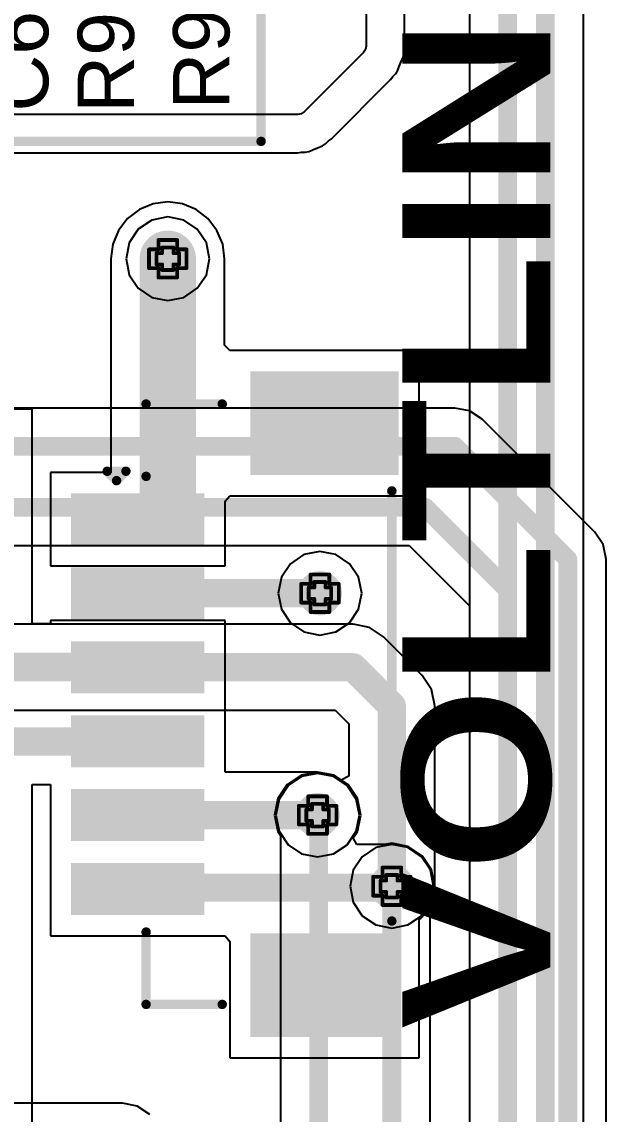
# Model space of a CAD drawing. Header units: inches. Extents: x 0 to 198, y 0 to 199.
# Drawn here: x 3.991 to 4.302, y 2.29 to 2.871 of the extents above; entities that cross this region are included whole.
import ezdxf

# ---------------------------------------------------------------- set-up
doc = ezdxf.new("R2010")
doc.units = ezdxf.units.IN
doc.header["$MEASUREMENT"] = 0
for name, color, linetype in [('Bottom Layer', 5, 'Continuous'), ('Drill Drawing', 1, 'Continuous'), ('Layer 1', 16, 'Continuous'), ('Layer 2', 76, 'Continuous'), ('Top Layer', 1, 'Continuous'), ('Top Overlay', 2, 'Continuous'), ('Top Paste', 8, 'Continuous'), ('Top Solder', 216, 'Continuous'), ('Via Holes', 16, 'Continuous')]:
    doc.layers.add(name, color=color, linetype=linetype)
doc.styles.add('Arial', font='', dxfattribs={"height": 0.2})
doc.styles.add('Arial Black_Bold', font='', dxfattribs={"height": 0.2})
doc.styles.get('Arial').set_extended_font_data('Arial')
doc.styles.get('Arial Black_Bold').set_extended_font_data('Arial Black', bold=True)

# ---------------------------------------------------------------- blocks, each defined once
blk = doc.blocks.new('V________T______234')
at = {"layer": 'Top Layer'}
for points in [[(-0.17323, 0.08514), (-0.12598, 0.08514), (-0.12598, 0.01427), (-0.17323, 0.01427)], [(0.12598, 0.08514), (0.17323, 0.08514), (0.17323, 0.01427), (0.12598, 0.01427)], [(-0.10827, -0.01821), (-0.08858, -0.01821), (-0.08858, -0.0812), (-0.10827, -0.0812)], [(-0.0689, -0.01821), (-0.04921, -0.01821), (-0.04921, -0.0812), (-0.0689, -0.0812)], [(-0.02953, -0.01821), (-0.00984, -0.01821), (-0.00984, -0.0812), (-0.02953, -0.0812)], [(0.00984, -0.01821), (0.02953, -0.01821), (0.02953, -0.0812), (0.00984, -0.0812)], [(0.04921, -0.01821), (0.0689, -0.01821), (0.0689, -0.0812), (0.04921, -0.0812)], [(0.08858, -0.01821), (0.10827, -0.01821), (0.10827, -0.0812), (0.08858, -0.0812)]]:
    blk.add_hatch(color=1, dxfattribs=at).paths.add_polyline_path(points)
at = {"layer": 'Top Paste'}
for points in [[(-0.17323, 0.08514), (-0.12598, 0.08514), (-0.12598, 0.01427), (-0.17323, 0.01427)], [(0.12598, 0.08514), (0.17323, 0.08514), (0.17323, 0.01427), (0.12598, 0.01427)], [(-0.10827, -0.01821), (-0.08858, -0.01821), (-0.08858, -0.0812), (-0.10827, -0.0812)], [(-0.0689, -0.01821), (-0.04921, -0.01821), (-0.04921, -0.0812), (-0.0689, -0.0812)], [(-0.02953, -0.01821), (-0.00984, -0.01821), (-0.00984, -0.0812), (-0.02953, -0.0812)], [(0.00984, -0.01821), (0.02953, -0.01821), (0.02953, -0.0812), (0.00984, -0.0812)], [(0.04921, -0.01821), (0.0689, -0.01821), (0.0689, -0.0812), (0.04921, -0.0812)], [(0.08858, -0.01821), (0.10827, -0.01821), (0.10827, -0.0812), (0.08858, -0.0812)]]:
    blk.add_hatch(color=8, dxfattribs=at).paths.add_polyline_path(points)
at = {"layer": 'Top Solder'}
for points in [[(-0.17723, 0.08914), (-0.12198, 0.08914), (-0.12198, 0.01027), (-0.17723, 0.01027)], [(0.12198, 0.08914), (0.17723, 0.08914), (0.17723, 0.01027), (0.12198, 0.01027)], [(-0.11227, -0.01421), (-0.08458, -0.01421), (-0.08458, -0.0852), (-0.11227, -0.0852)], [(-0.0729, -0.01421), (-0.04521, -0.01421), (-0.04521, -0.0852), (-0.0729, -0.0852)], [(-0.03353, -0.01421), (-0.00584, -0.01421), (-0.00584, -0.0852), (-0.03353, -0.0852)], [(0.00584, -0.01421), (0.03353, -0.01421), (0.03353, -0.0852), (0.00584, -0.0852)], [(0.04521, -0.01421), (0.0729, -0.01421), (0.0729, -0.0852), (0.04521, -0.0852)], [(0.08458, -0.01421), (0.11227, -0.01421), (0.11227, -0.0852), (0.08458, -0.0852)]]:
    blk.add_hatch(color=216, dxfattribs=at).paths.add_polyline_path(points)
at = {"layer": 'Top Overlay'}
for points in [[(0.11544, 0.08556, 0.005, 0.005, 0), (-0.11356, 0.08556, 0.005, 0.005, 0)], [(-0.15981, -0.04528, 0.005, 0.005, 0), (-0.15981, -0.00474, 0.005, 0.005, 0)], [(0.15981, -0.04528, 0.005, 0.005, 0), (0.15981, -0.00474, 0.005, 0.005, 0)], [(-0.12128, -0.04528, 0.005, 0.005, 0), (-0.15981, -0.04528, 0.005, 0.005, 0)], [(0.15981, -0.04528, 0.005, 0.005, 0), (0.12128, -0.04528, 0.005, 0.005, 0)], [(-0.124, -0.066, 0.005, 0.005, 0), (-0.124, -0.056, 0.005, 0.005, 0)], [(-0.119, -0.061, 0.005, 0.005, 0), (-0.124, -0.056, 0.005, 0.005, 0)], [(-0.124, -0.066, 0.005, 0.005, 0), (-0.119, -0.061, 0.005, 0.005, 0)]]:
    blk.add_lwpolyline(points, format="xyseb", dxfattribs=at)
for points in [[(-0.11481, 0.08556, 0.0025, 0.0025, 1), (-0.11231, 0.08556, 0.0025, 0.0025, 1)], [(0.11419, 0.08556, 0.0025, 0.0025, 1), (0.11669, 0.08556, 0.0025, 0.0025, 1)], [(-0.16106, -0.00474, 0.0025, 0.0025, 1), (-0.15856, -0.00474, 0.0025, 0.0025, 1)], [(0.15856, -0.00474, 0.0025, 0.0025, 1), (0.16106, -0.00474, 0.0025, 0.0025, 1)], [(-0.16106, -0.04528, 0.0025, 0.0025, 1), (-0.15856, -0.04528, 0.0025, 0.0025, 1)], [(-0.16106, -0.04528, 0.0025, 0.0025, 1), (-0.15856, -0.04528, 0.0025, 0.0025, 1)], [(-0.12253, -0.04528, 0.0025, 0.0025, 1), (-0.12003, -0.04528, 0.0025, 0.0025, 1)], [(0.12003, -0.04528, 0.0025, 0.0025, 1), (0.12253, -0.04528, 0.0025, 0.0025, 1)], [(0.15856, -0.04528, 0.0025, 0.0025, 1), (0.16106, -0.04528, 0.0025, 0.0025, 1)], [(0.15856, -0.04528, 0.0025, 0.0025, 1), (0.16106, -0.04528, 0.0025, 0.0025, 1)], [(-0.12525, -0.056, 0.0025, 0.0025, 1), (-0.12275, -0.056, 0.0025, 0.0025, 1)], [(-0.12525, -0.056, 0.0025, 0.0025, 1), (-0.12275, -0.056, 0.0025, 0.0025, 1)], [(-0.12525, -0.066, 0.0025, 0.0025, 1), (-0.12275, -0.066, 0.0025, 0.0025, 1)], [(-0.12525, -0.066, 0.0025, 0.0025, 1), (-0.12275, -0.066, 0.0025, 0.0025, 1)], [(-0.12025, -0.061, 0.0025, 0.0025, 1), (-0.11775, -0.061, 0.0025, 0.0025, 1)], [(-0.12025, -0.061, 0.0025, 0.0025, 1), (-0.11775, -0.061, 0.0025, 0.0025, 1)]]:
    blk.add_lwpolyline(points, format="xyseb", close=True, dxfattribs=at)

msp = doc.modelspace()

# ---------------------------------------------------------------- hatches: boundary and pattern name
at = {"layer": 'Bottom Layer'}
h = msp.add_hatch(color=5, dxfattribs=at)
edge = h.paths.add_edge_path()
edge.add_arc((4.069, 2.74528), 0.01181, 0, 360)
h = msp.add_hatch(color=5, dxfattribs=at)
edge = h.paths.add_edge_path()
edge.add_arc((4.15001, 2.56723), 0.01181, 0, 360)
h = msp.add_hatch(color=5, dxfattribs=at)
edge = h.paths.add_edge_path()
edge.add_arc((4.14876, 2.44912), 0.01181, 0, 360)
h = msp.add_hatch(color=5, dxfattribs=at)
edge = h.paths.add_edge_path()
edge.add_arc((4.18829, 2.41126), 0.01181, 0, 360)
at = {"layer": 'Layer 1'}
h = msp.add_hatch(color=16, dxfattribs=at)
edge = h.paths.add_edge_path()
edge.add_arc((4.069, 2.74528), 0.01181, 0, 360)
h = msp.add_hatch(color=16, dxfattribs=at)
edge = h.paths.add_edge_path()
edge.add_arc((4.15001, 2.56723), 0.01181, 0, 360)
h = msp.add_hatch(color=16, dxfattribs=at)
edge = h.paths.add_edge_path()
edge.add_arc((4.14876, 2.44912), 0.01181, 0, 360)
h = msp.add_hatch(color=16, dxfattribs=at)
edge = h.paths.add_edge_path()
edge.add_arc((4.18829, 2.41126), 0.01181, 0, 360)
at = {"layer": 'Layer 2'}
h = msp.add_hatch(color=76, dxfattribs=at)
edge = h.paths.add_edge_path()
edge.add_arc((4.069, 2.74528), 0.01181, 0, 360)
h = msp.add_hatch(color=76, dxfattribs=at)
edge = h.paths.add_edge_path()
edge.add_arc((4.15001, 2.56723), 0.01181, 0, 360)
h = msp.add_hatch(color=76, dxfattribs=at)
edge = h.paths.add_edge_path()
edge.add_arc((4.14876, 2.44912), 0.01181, 0, 360)
h = msp.add_hatch(color=76, dxfattribs=at)
edge = h.paths.add_edge_path()
edge.add_arc((4.18829, 2.41126), 0.01181, 0, 360)
at = {"layer": 'Top Layer'}
h = msp.add_hatch(color=1, dxfattribs=at)
edge = h.paths.add_edge_path()
edge.add_arc((4.069, 2.74528), 0.01181, 0, 360)
h = msp.add_hatch(color=1, dxfattribs=at)
edge = h.paths.add_edge_path()
edge.add_arc((4.15001, 2.56723), 0.01181, 0, 360)
h = msp.add_hatch(color=1, dxfattribs=at)
edge = h.paths.add_edge_path()
edge.add_arc((4.14876, 2.44912), 0.01181, 0, 360)
h = msp.add_hatch(color=1, dxfattribs=at)
edge = h.paths.add_edge_path()
edge.add_arc((4.18829, 2.41126), 0.01181, 0, 360)
at = {"layer": 'Via Holes'}
h = msp.add_hatch(color=7, dxfattribs=at)
edge = h.paths.add_edge_path()
edge.add_arc((4.069, 2.74528), 0.00591, 0, 360)
h = msp.add_hatch(color=7, dxfattribs=at)
edge = h.paths.add_edge_path()
edge.add_arc((4.15001, 2.56723), 0.00591, 0, 360)
h = msp.add_hatch(color=7, dxfattribs=at)
edge = h.paths.add_edge_path()
edge.add_arc((4.14876, 2.44912), 0.00591, 0, 360)
h = msp.add_hatch(color=7, dxfattribs=at)
edge = h.paths.add_edge_path()
edge.add_arc((4.18829, 2.41126), 0.00591, 0, 360)

# ---------------------------------------------------------------- linework, layer by layer
at = {"layer": 'Bottom Layer'}
for p, q in [((4.06049, 2.76583), (4.05328, 2.76101)), ((4.069, 2.76752), (4.06049, 2.76583)), ((4.07751, 2.76583), (4.069, 2.76752)), ((4.08472, 2.76101), (4.07751, 2.76583)), ((4.05328, 2.76101), (4.04845, 2.75379)), ((4.08955, 2.75379), (4.08472, 2.76101)), ((4.04845, 2.75379), (4.04676, 2.74528)), ((4.09124, 2.74528), (4.08955, 2.75379)), ((4.04676, 2.74528), (4.04845, 2.73677)), ((4.08955, 2.73677), (4.09124, 2.74528)), ((4.04845, 2.73677), (4.05328, 2.72956)), ((4.08472, 2.72956), (4.08955, 2.73677)), ((4.05328, 2.72956), (4.06049, 2.72474)), ((4.07751, 2.72474), (4.08472, 2.72956)), ((4.06049, 2.72474), (4.069, 2.72305)), ((4.069, 2.72305), (4.07751, 2.72474)), ((4.22188, 2.66583), (3.92539, 2.66583)), ((4.22969, 2.66428), (4.22188, 2.66583)), ((4.2363, 2.65986), (4.22969, 2.66428)), ((4.29642, 2.59974), (4.2363, 2.65986)), ((4.30084, 2.59312), (4.29642, 2.59974)), ((3.87139, 2.59261), (4.19755, 2.59261)), ((4.19755, 2.59261), (4.22961, 2.56055)), ((4.30239, 2.58532), (4.30084, 2.59312)), ((4.30239, 1.84874), (4.30239, 2.58532)), ((4.22961, 2.56055), (4.22961, 1.87374)), ((4.16766, 2.5508), (3.8974, 2.5508)), ((4.17644, 2.54905), (4.16766, 2.5508)), ((4.18388, 2.54408), (4.17644, 2.54905)), ((4.20451, 2.52345), (4.18388, 2.54408)), ((4.20948, 2.51601), (4.20451, 2.52345)), ((4.21123, 2.50723), (4.20948, 2.51601)), ((4.21123, 2.41126), (4.21123, 2.50723)), ((3.8974, 2.50492), (4.15816, 2.50492)), ((4.15816, 2.50492), (4.16534, 2.49773)), ((4.16534, 2.49773), (4.16534, 2.46991)), ((4.14876, 2.47206), (4.13998, 2.47031)), ((4.15754, 2.47031), (4.14876, 2.47206)), ((4.13998, 2.47031), (4.13254, 2.46534)), ((4.16134, 2.46777), (4.15754, 2.47031)), ((4.16534, 2.46991), (4.16134, 2.46777)), ((4.13254, 2.46534), (4.12757, 2.4579)), ((4.12757, 2.4579), (4.12582, 2.44912)), ((4.12582, 2.44912), (4.12757, 2.44034)), ((4.12757, 2.44034), (4.12899, 2.43822)), ((4.12899, 2.43822), (4.12899, 2.22541)), ((4.20948, 2.40248), (4.21123, 2.41126)), ((4.20868, 2.40128), (4.20948, 2.40248)), ((4.20868, 1.54193), (4.20868, 2.40128)), ((4.04494, 2.29578), (3.60575, 2.29578)), ((4.05275, 2.29423), (4.04494, 2.29578)), ((4.05936, 2.28981), (4.05275, 2.29423))]:
    msp.add_line(p, q, dxfattribs=at)
for points in [[(3.91694, 2.64544, 0.01, 0.01, 0), (4.22188, 2.64544, 0.01, 0.01, 0)], [(4.22188, 2.64544, 0.01, 0.01, 0), (4.282, 2.58532, 0.01, 0.01, 0)], [(3.87139, 2.613, 0.01, 0.01, 0), (4.206, 2.613, 0.01, 0.01, 0)], [(4.206, 2.613, 0.01, 0.01, 0), (4.25, 2.569, 0.01, 0.01, 0)], [(4.282, 1.84, 0.01, 0.01, 0), (4.282, 2.58532, 0.01, 0.01, 0)], [(4.25, 1.865, 0.01, 0.01, 0), (4.25, 2.569, 0.01, 0.01, 0)], [(3.8974, 2.52786, 0.015, 0.015, 0), (4.16766, 2.52786, 0.015, 0.015, 0)], [(4.16766, 2.52786, 0.015, 0.015, 0), (4.18829, 2.50723, 0.015, 0.015, 0)], [(4.18829, 2.41126, 0.015, 0.015, 0), (4.18829, 2.50723, 0.015, 0.015, 0)], [(4.14876, 2.44912, 0.015, 0.015, 0), (4.14938, 2.4485, 0.015, 0.015, 0)], [(4.14938, 1.93188, 0.01, 0.01, 0), (4.14938, 2.4485, 0.01, 0.01, 0)], [(4.18829, 1.53348, 0.01, 0.01, 0), (4.18829, 2.41126, 0.01, 0.01, 0)]]:
    msp.add_lwpolyline(points, format="xyseb", dxfattribs=at)
for points in [[(4.21938, 2.64544, 0.005, 0.005, 1), (4.22438, 2.64544, 0.005, 0.005, 1)], [(4.21938, 2.64544, 0.005, 0.005, 1), (4.22438, 2.64544, 0.005, 0.005, 1)], [(4.2035, 2.613, 0.005, 0.005, 1), (4.2085, 2.613, 0.005, 0.005, 1)], [(4.2035, 2.613, 0.005, 0.005, 1), (4.2085, 2.613, 0.005, 0.005, 1)], [(4.2795, 2.58532, 0.005, 0.005, 1), (4.2845, 2.58532, 0.005, 0.005, 1)], [(4.2795, 2.58532, 0.005, 0.005, 1), (4.2845, 2.58532, 0.005, 0.005, 1)], [(4.2475, 2.569, 0.005, 0.005, 1), (4.2525, 2.569, 0.005, 0.005, 1)], [(4.2475, 2.569, 0.005, 0.005, 1), (4.2525, 2.569, 0.005, 0.005, 1)], [(4.16391, 2.52786, 0.0075, 0.0075, 1), (4.17141, 2.52786, 0.0075, 0.0075, 1)], [(4.16391, 2.52786, 0.0075, 0.0075, 1), (4.17141, 2.52786, 0.0075, 0.0075, 1)], [(4.18454, 2.50723, 0.0075, 0.0075, 1), (4.19204, 2.50723, 0.0075, 0.0075, 1)], [(4.18454, 2.50723, 0.0075, 0.0075, 1), (4.19204, 2.50723, 0.0075, 0.0075, 1)], [(4.14501, 2.44912, 0.0075, 0.0075, 1), (4.15251, 2.44912, 0.0075, 0.0075, 1)], [(4.14563, 2.4485, 0.0075, 0.0075, 1), (4.15313, 2.4485, 0.0075, 0.0075, 1)], [(4.14688, 2.4485, 0.005, 0.005, 1), (4.15188, 2.4485, 0.005, 0.005, 1)], [(4.18454, 2.41126, 0.0075, 0.0075, 1), (4.19204, 2.41126, 0.0075, 0.0075, 1)], [(4.18579, 2.41126, 0.005, 0.005, 1), (4.19079, 2.41126, 0.005, 0.005, 1)]]:
    msp.add_lwpolyline(points, format="xyseb", close=True, dxfattribs=at)
at = {"layer": 'Drill Drawing'}
for points in [[(4.064, 2.75028, 0.002, 0.002, 0), (4.064, 2.75528, 0.002, 0.002, 0)], [(4.064, 2.75528, 0.002, 0.002, 0), (4.074, 2.75528, 0.002, 0.002, 0)], [(4.074, 2.75028, 0.002, 0.002, 0), (4.074, 2.75528, 0.002, 0.002, 0)], [(4.059, 2.74028, 0.002, 0.002, 0), (4.059, 2.75028, 0.002, 0.002, 0)], [(4.059, 2.75028, 0.002, 0.002, 0), (4.064, 2.75028, 0.002, 0.002, 0)], [(4.066, 2.74828, 0.002, 0.002, 0), (4.066, 2.75128, 0.002, 0.002, 0)], [(4.066, 2.75128, 0.002, 0.002, 0), (4.072, 2.75128, 0.002, 0.002, 0)], [(4.072, 2.74828, 0.002, 0.002, 0), (4.072, 2.75128, 0.002, 0.002, 0)], [(4.074, 2.75028, 0.002, 0.002, 0), (4.079, 2.75028, 0.002, 0.002, 0)], [(4.079, 2.74028, 0.002, 0.002, 0), (4.079, 2.75028, 0.002, 0.002, 0)], [(4.063, 2.74228, 0.002, 0.002, 0), (4.063, 2.74828, 0.002, 0.002, 0)], [(4.063, 2.74828, 0.002, 0.002, 0), (4.066, 2.74828, 0.002, 0.002, 0)], [(4.072, 2.74828, 0.002, 0.002, 0), (4.075, 2.74828, 0.002, 0.002, 0)], [(4.075, 2.74228, 0.002, 0.002, 0), (4.075, 2.74828, 0.002, 0.002, 0)], [(4.059, 2.74028, 0.002, 0.002, 0), (4.064, 2.74028, 0.002, 0.002, 0)], [(4.063, 2.74228, 0.002, 0.002, 0), (4.066, 2.74228, 0.002, 0.002, 0)], [(4.064, 2.73528, 0.002, 0.002, 0), (4.064, 2.74028, 0.002, 0.002, 0)], [(4.066, 2.73928, 0.002, 0.002, 0), (4.066, 2.74228, 0.002, 0.002, 0)], [(4.066, 2.73928, 0.002, 0.002, 0), (4.072, 2.73928, 0.002, 0.002, 0)], [(4.072, 2.74228, 0.002, 0.002, 0), (4.075, 2.74228, 0.002, 0.002, 0)], [(4.072, 2.73928, 0.002, 0.002, 0), (4.072, 2.74228, 0.002, 0.002, 0)], [(4.074, 2.74028, 0.002, 0.002, 0), (4.079, 2.74028, 0.002, 0.002, 0)], [(4.074, 2.73528, 0.002, 0.002, 0), (4.074, 2.74028, 0.002, 0.002, 0)], [(4.064, 2.73528, 0.002, 0.002, 0), (4.074, 2.73528, 0.002, 0.002, 0)], [(4.14501, 2.57223, 0.002, 0.002, 0), (4.14501, 2.57723, 0.002, 0.002, 0)], [(4.14501, 2.57723, 0.002, 0.002, 0), (4.15501, 2.57723, 0.002, 0.002, 0)], [(4.15501, 2.57223, 0.002, 0.002, 0), (4.15501, 2.57723, 0.002, 0.002, 0)], [(4.14002, 2.56223, 0.002, 0.002, 0), (4.14002, 2.57223, 0.002, 0.002, 0)], [(4.14002, 2.57223, 0.002, 0.002, 0), (4.14501, 2.57223, 0.002, 0.002, 0)], [(4.14401, 2.56423, 0.002, 0.002, 0), (4.14401, 2.57023, 0.002, 0.002, 0)], [(4.14401, 2.57023, 0.002, 0.002, 0), (4.14701, 2.57023, 0.002, 0.002, 0)], [(4.14701, 2.57023, 0.002, 0.002, 0), (4.14701, 2.57323, 0.002, 0.002, 0)], [(4.14701, 2.57323, 0.002, 0.002, 0), (4.15301, 2.57323, 0.002, 0.002, 0)], [(4.15301, 2.57023, 0.002, 0.002, 0), (4.15301, 2.57323, 0.002, 0.002, 0)], [(4.15301, 2.57023, 0.002, 0.002, 0), (4.15602, 2.57023, 0.002, 0.002, 0)], [(4.15501, 2.57223, 0.002, 0.002, 0), (4.16001, 2.57223, 0.002, 0.002, 0)], [(4.15602, 2.56423, 0.002, 0.002, 0), (4.15602, 2.57023, 0.002, 0.002, 0)], [(4.16001, 2.56223, 0.002, 0.002, 0), (4.16001, 2.57223, 0.002, 0.002, 0)], [(4.14401, 2.56423, 0.002, 0.002, 0), (4.14701, 2.56423, 0.002, 0.002, 0)], [(4.14701, 2.56123, 0.002, 0.002, 0), (4.14701, 2.56423, 0.002, 0.002, 0)], [(4.15301, 2.56423, 0.002, 0.002, 0), (4.15602, 2.56423, 0.002, 0.002, 0)], [(4.15301, 2.56123, 0.002, 0.002, 0), (4.15301, 2.56423, 0.002, 0.002, 0)], [(4.14002, 2.56223, 0.002, 0.002, 0), (4.14501, 2.56223, 0.002, 0.002, 0)], [(4.14501, 2.55723, 0.002, 0.002, 0), (4.14501, 2.56223, 0.002, 0.002, 0)], [(4.14701, 2.56123, 0.002, 0.002, 0), (4.15301, 2.56123, 0.002, 0.002, 0)], [(4.15501, 2.56223, 0.002, 0.002, 0), (4.16001, 2.56223, 0.002, 0.002, 0)], [(4.15501, 2.55723, 0.002, 0.002, 0), (4.15501, 2.56223, 0.002, 0.002, 0)], [(4.14501, 2.55723, 0.002, 0.002, 0), (4.15501, 2.55723, 0.002, 0.002, 0)], [(4.14376, 2.45412, 0.002, 0.002, 0), (4.14376, 2.45912, 0.002, 0.002, 0)], [(4.14376, 2.45912, 0.002, 0.002, 0), (4.15376, 2.45912, 0.002, 0.002, 0)], [(4.15376, 2.45412, 0.002, 0.002, 0), (4.15376, 2.45912, 0.002, 0.002, 0)], [(4.13876, 2.44412, 0.002, 0.002, 0), (4.13876, 2.45412, 0.002, 0.002, 0)], [(4.13876, 2.45412, 0.002, 0.002, 0), (4.14376, 2.45412, 0.002, 0.002, 0)], [(4.14576, 2.45212, 0.002, 0.002, 0), (4.14576, 2.45512, 0.002, 0.002, 0)], [(4.14576, 2.45512, 0.002, 0.002, 0), (4.15176, 2.45512, 0.002, 0.002, 0)], [(4.15176, 2.45212, 0.002, 0.002, 0), (4.15176, 2.45512, 0.002, 0.002, 0)], [(4.15376, 2.45412, 0.002, 0.002, 0), (4.15876, 2.45412, 0.002, 0.002, 0)], [(4.15876, 2.44412, 0.002, 0.002, 0), (4.15876, 2.45412, 0.002, 0.002, 0)], [(4.14276, 2.44612, 0.002, 0.002, 0), (4.14276, 2.45212, 0.002, 0.002, 0)], [(4.14276, 2.45212, 0.002, 0.002, 0), (4.14576, 2.45212, 0.002, 0.002, 0)], [(4.15176, 2.45212, 0.002, 0.002, 0), (4.15476, 2.45212, 0.002, 0.002, 0)], [(4.15476, 2.44612, 0.002, 0.002, 0), (4.15476, 2.45212, 0.002, 0.002, 0)], [(4.13876, 2.44412, 0.002, 0.002, 0), (4.14376, 2.44412, 0.002, 0.002, 0)], [(4.14276, 2.44612, 0.002, 0.002, 0), (4.14576, 2.44612, 0.002, 0.002, 0)], [(4.14376, 2.43912, 0.002, 0.002, 0), (4.14376, 2.44412, 0.002, 0.002, 0)], [(4.14576, 2.44312, 0.002, 0.002, 0), (4.14576, 2.44612, 0.002, 0.002, 0)], [(4.14576, 2.44312, 0.002, 0.002, 0), (4.15176, 2.44312, 0.002, 0.002, 0)], [(4.15176, 2.44612, 0.002, 0.002, 0), (4.15476, 2.44612, 0.002, 0.002, 0)], [(4.15176, 2.44312, 0.002, 0.002, 0), (4.15176, 2.44612, 0.002, 0.002, 0)], [(4.15376, 2.44412, 0.002, 0.002, 0), (4.15876, 2.44412, 0.002, 0.002, 0)], [(4.15376, 2.43912, 0.002, 0.002, 0), (4.15376, 2.44412, 0.002, 0.002, 0)], [(4.14376, 2.43912, 0.002, 0.002, 0), (4.15376, 2.43912, 0.002, 0.002, 0)], [(4.18329, 2.41626, 0.002, 0.002, 0), (4.18329, 2.42126, 0.002, 0.002, 0)], [(4.18329, 2.42126, 0.002, 0.002, 0), (4.19329, 2.42126, 0.002, 0.002, 0)], [(4.19329, 2.41626, 0.002, 0.002, 0), (4.19329, 2.42126, 0.002, 0.002, 0)], [(4.17829, 2.40626, 0.002, 0.002, 0), (4.17829, 2.41626, 0.002, 0.002, 0)], [(4.17829, 2.41626, 0.002, 0.002, 0), (4.18329, 2.41626, 0.002, 0.002, 0)], [(4.18229, 2.40826, 0.002, 0.002, 0), (4.18229, 2.41426, 0.002, 0.002, 0)], [(4.18229, 2.41426, 0.002, 0.002, 0), (4.18529, 2.41426, 0.002, 0.002, 0)], [(4.18529, 2.41426, 0.002, 0.002, 0), (4.18529, 2.41726, 0.002, 0.002, 0)], [(4.18529, 2.41726, 0.002, 0.002, 0), (4.19129, 2.41726, 0.002, 0.002, 0)], [(4.19129, 2.41426, 0.002, 0.002, 0), (4.19129, 2.41726, 0.002, 0.002, 0)], [(4.19129, 2.41426, 0.002, 0.002, 0), (4.19429, 2.41426, 0.002, 0.002, 0)], [(4.19329, 2.41626, 0.002, 0.002, 0), (4.19829, 2.41626, 0.002, 0.002, 0)], [(4.19429, 2.40826, 0.002, 0.002, 0), (4.19429, 2.41426, 0.002, 0.002, 0)], [(4.19829, 2.40626, 0.002, 0.002, 0), (4.19829, 2.41626, 0.002, 0.002, 0)], [(4.17829, 2.40626, 0.002, 0.002, 0), (4.18329, 2.40626, 0.002, 0.002, 0)], [(4.18229, 2.40826, 0.002, 0.002, 0), (4.18529, 2.40826, 0.002, 0.002, 0)], [(4.18329, 2.40126, 0.002, 0.002, 0), (4.18329, 2.40626, 0.002, 0.002, 0)], [(4.18529, 2.40526, 0.002, 0.002, 0), (4.18529, 2.40826, 0.002, 0.002, 0)], [(4.19129, 2.40826, 0.002, 0.002, 0), (4.19429, 2.40826, 0.002, 0.002, 0)], [(4.19129, 2.40526, 0.002, 0.002, 0), (4.19129, 2.40826, 0.002, 0.002, 0)], [(4.19329, 2.40626, 0.002, 0.002, 0), (4.19829, 2.40626, 0.002, 0.002, 0)], [(4.19329, 2.40126, 0.002, 0.002, 0), (4.19329, 2.40626, 0.002, 0.002, 0)], [(4.18329, 2.40126, 0.002, 0.002, 0), (4.19329, 2.40126, 0.002, 0.002, 0)], [(4.18529, 2.40526, 0.002, 0.002, 0), (4.19129, 2.40526, 0.002, 0.002, 0)]]:
    msp.add_lwpolyline(points, format="xyseb", dxfattribs=at)
for points in [[(4.0635, 2.75528, 0.001, 0.001, 1), (4.0645, 2.75528, 0.001, 0.001, 1)], [(4.0635, 2.75528, 0.001, 0.001, 1), (4.0645, 2.75528, 0.001, 0.001, 1)], [(4.0735, 2.75528, 0.001, 0.001, 1), (4.0745, 2.75528, 0.001, 0.001, 1)], [(4.0735, 2.75528, 0.001, 0.001, 1), (4.0745, 2.75528, 0.001, 0.001, 1)], [(4.0585, 2.75028, 0.001, 0.001, 1), (4.0595, 2.75028, 0.001, 0.001, 1)], [(4.0585, 2.75028, 0.001, 0.001, 1), (4.0595, 2.75028, 0.001, 0.001, 1)], [(4.0635, 2.75028, 0.001, 0.001, 1), (4.0645, 2.75028, 0.001, 0.001, 1)], [(4.0635, 2.75028, 0.001, 0.001, 1), (4.0645, 2.75028, 0.001, 0.001, 1)], [(4.0655, 2.75128, 0.001, 0.001, 1), (4.0665, 2.75128, 0.001, 0.001, 1)], [(4.0655, 2.75128, 0.001, 0.001, 1), (4.0665, 2.75128, 0.001, 0.001, 1)], [(4.0715, 2.75128, 0.001, 0.001, 1), (4.0725, 2.75128, 0.001, 0.001, 1)], [(4.0715, 2.75128, 0.001, 0.001, 1), (4.0725, 2.75128, 0.001, 0.001, 1)], [(4.0735, 2.75028, 0.001, 0.001, 1), (4.0745, 2.75028, 0.001, 0.001, 1)], [(4.0735, 2.75028, 0.001, 0.001, 1), (4.0745, 2.75028, 0.001, 0.001, 1)], [(4.0785, 2.75028, 0.001, 0.001, 1), (4.0795, 2.75028, 0.001, 0.001, 1)], [(4.0785, 2.75028, 0.001, 0.001, 1), (4.0795, 2.75028, 0.001, 0.001, 1)], [(4.0625, 2.74828, 0.001, 0.001, 1), (4.0635, 2.74828, 0.001, 0.001, 1)], [(4.0625, 2.74828, 0.001, 0.001, 1), (4.0635, 2.74828, 0.001, 0.001, 1)], [(4.0655, 2.74828, 0.001, 0.001, 1), (4.0665, 2.74828, 0.001, 0.001, 1)], [(4.0655, 2.74828, 0.001, 0.001, 1), (4.0665, 2.74828, 0.001, 0.001, 1)], [(4.0715, 2.74828, 0.001, 0.001, 1), (4.0725, 2.74828, 0.001, 0.001, 1)], [(4.0715, 2.74828, 0.001, 0.001, 1), (4.0725, 2.74828, 0.001, 0.001, 1)], [(4.0745, 2.74828, 0.001, 0.001, 1), (4.0755, 2.74828, 0.001, 0.001, 1)], [(4.0745, 2.74828, 0.001, 0.001, 1), (4.0755, 2.74828, 0.001, 0.001, 1)], [(4.0585, 2.74028, 0.001, 0.001, 1), (4.0595, 2.74028, 0.001, 0.001, 1)], [(4.0585, 2.74028, 0.001, 0.001, 1), (4.0595, 2.74028, 0.001, 0.001, 1)], [(4.0625, 2.74228, 0.001, 0.001, 1), (4.0635, 2.74228, 0.001, 0.001, 1)], [(4.0625, 2.74228, 0.001, 0.001, 1), (4.0635, 2.74228, 0.001, 0.001, 1)], [(4.0635, 2.74028, 0.001, 0.001, 1), (4.0645, 2.74028, 0.001, 0.001, 1)], [(4.0635, 2.74028, 0.001, 0.001, 1), (4.0645, 2.74028, 0.001, 0.001, 1)], [(4.0655, 2.74228, 0.001, 0.001, 1), (4.0665, 2.74228, 0.001, 0.001, 1)], [(4.0655, 2.74228, 0.001, 0.001, 1), (4.0665, 2.74228, 0.001, 0.001, 1)], [(4.0655, 2.73928, 0.001, 0.001, 1), (4.0665, 2.73928, 0.001, 0.001, 1)], [(4.0655, 2.73928, 0.001, 0.001, 1), (4.0665, 2.73928, 0.001, 0.001, 1)], [(4.0715, 2.74228, 0.001, 0.001, 1), (4.0725, 2.74228, 0.001, 0.001, 1)], [(4.0715, 2.74228, 0.001, 0.001, 1), (4.0725, 2.74228, 0.001, 0.001, 1)], [(4.0715, 2.73928, 0.001, 0.001, 1), (4.0725, 2.73928, 0.001, 0.001, 1)], [(4.0715, 2.73928, 0.001, 0.001, 1), (4.0725, 2.73928, 0.001, 0.001, 1)], [(4.0735, 2.74028, 0.001, 0.001, 1), (4.0745, 2.74028, 0.001, 0.001, 1)], [(4.0735, 2.74028, 0.001, 0.001, 1), (4.0745, 2.74028, 0.001, 0.001, 1)], [(4.0745, 2.74228, 0.001, 0.001, 1), (4.0755, 2.74228, 0.001, 0.001, 1)], [(4.0745, 2.74228, 0.001, 0.001, 1), (4.0755, 2.74228, 0.001, 0.001, 1)], [(4.0785, 2.74028, 0.001, 0.001, 1), (4.0795, 2.74028, 0.001, 0.001, 1)], [(4.0785, 2.74028, 0.001, 0.001, 1), (4.0795, 2.74028, 0.001, 0.001, 1)], [(4.0635, 2.73528, 0.001, 0.001, 1), (4.0645, 2.73528, 0.001, 0.001, 1)], [(4.0635, 2.73528, 0.001, 0.001, 1), (4.0645, 2.73528, 0.001, 0.001, 1)], [(4.0735, 2.73528, 0.001, 0.001, 1), (4.0745, 2.73528, 0.001, 0.001, 1)], [(4.0735, 2.73528, 0.001, 0.001, 1), (4.0745, 2.73528, 0.001, 0.001, 1)], [(4.14452, 2.57723, 0.001, 0.001, 1), (4.14551, 2.57723, 0.001, 0.001, 1)], [(4.14452, 2.57723, 0.001, 0.001, 1), (4.14551, 2.57723, 0.001, 0.001, 1)], [(4.15451, 2.57723, 0.001, 0.001, 1), (4.15552, 2.57723, 0.001, 0.001, 1)], [(4.15451, 2.57723, 0.001, 0.001, 1), (4.15552, 2.57723, 0.001, 0.001, 1)], [(4.13952, 2.57223, 0.001, 0.001, 1), (4.14051, 2.57223, 0.001, 0.001, 1)], [(4.13952, 2.57223, 0.001, 0.001, 1), (4.14051, 2.57223, 0.001, 0.001, 1)], [(4.14351, 2.57023, 0.001, 0.001, 1), (4.14452, 2.57023, 0.001, 0.001, 1)], [(4.14351, 2.57023, 0.001, 0.001, 1), (4.14452, 2.57023, 0.001, 0.001, 1)], [(4.14452, 2.57223, 0.001, 0.001, 1), (4.14551, 2.57223, 0.001, 0.001, 1)], [(4.14452, 2.57223, 0.001, 0.001, 1), (4.14551, 2.57223, 0.001, 0.001, 1)], [(4.14651, 2.57323, 0.001, 0.001, 1), (4.14752, 2.57323, 0.001, 0.001, 1)], [(4.14651, 2.57323, 0.001, 0.001, 1), (4.14752, 2.57323, 0.001, 0.001, 1)], [(4.14651, 2.57023, 0.001, 0.001, 1), (4.14752, 2.57023, 0.001, 0.001, 1)], [(4.14651, 2.57023, 0.001, 0.001, 1), (4.14752, 2.57023, 0.001, 0.001, 1)], [(4.15252, 2.57323, 0.001, 0.001, 1), (4.15351, 2.57323, 0.001, 0.001, 1)], [(4.15252, 2.57323, 0.001, 0.001, 1), (4.15351, 2.57323, 0.001, 0.001, 1)], [(4.15252, 2.57023, 0.001, 0.001, 1), (4.15351, 2.57023, 0.001, 0.001, 1)], [(4.15252, 2.57023, 0.001, 0.001, 1), (4.15351, 2.57023, 0.001, 0.001, 1)], [(4.15451, 2.57223, 0.001, 0.001, 1), (4.15552, 2.57223, 0.001, 0.001, 1)], [(4.15451, 2.57223, 0.001, 0.001, 1), (4.15552, 2.57223, 0.001, 0.001, 1)], [(4.15552, 2.57023, 0.001, 0.001, 1), (4.15651, 2.57023, 0.001, 0.001, 1)], [(4.15552, 2.57023, 0.001, 0.001, 1), (4.15651, 2.57023, 0.001, 0.001, 1)], [(4.15951, 2.57223, 0.001, 0.001, 1), (4.16052, 2.57223, 0.001, 0.001, 1)], [(4.15951, 2.57223, 0.001, 0.001, 1), (4.16052, 2.57223, 0.001, 0.001, 1)], [(4.14351, 2.56423, 0.001, 0.001, 1), (4.14452, 2.56423, 0.001, 0.001, 1)], [(4.14351, 2.56423, 0.001, 0.001, 1), (4.14452, 2.56423, 0.001, 0.001, 1)], [(4.14651, 2.56423, 0.001, 0.001, 1), (4.14752, 2.56423, 0.001, 0.001, 1)], [(4.14651, 2.56423, 0.001, 0.001, 1), (4.14752, 2.56423, 0.001, 0.001, 1)], [(4.15252, 2.56423, 0.001, 0.001, 1), (4.15351, 2.56423, 0.001, 0.001, 1)], [(4.15252, 2.56423, 0.001, 0.001, 1), (4.15351, 2.56423, 0.001, 0.001, 1)], [(4.15552, 2.56423, 0.001, 0.001, 1), (4.15651, 2.56423, 0.001, 0.001, 1)], [(4.15552, 2.56423, 0.001, 0.001, 1), (4.15651, 2.56423, 0.001, 0.001, 1)], [(4.13952, 2.56223, 0.001, 0.001, 1), (4.14051, 2.56223, 0.001, 0.001, 1)], [(4.13952, 2.56223, 0.001, 0.001, 1), (4.14051, 2.56223, 0.001, 0.001, 1)], [(4.14452, 2.56223, 0.001, 0.001, 1), (4.14551, 2.56223, 0.001, 0.001, 1)], [(4.14452, 2.56223, 0.001, 0.001, 1), (4.14551, 2.56223, 0.001, 0.001, 1)], [(4.14651, 2.56123, 0.001, 0.001, 1), (4.14752, 2.56123, 0.001, 0.001, 1)], [(4.14651, 2.56123, 0.001, 0.001, 1), (4.14752, 2.56123, 0.001, 0.001, 1)], [(4.15252, 2.56123, 0.001, 0.001, 1), (4.15351, 2.56123, 0.001, 0.001, 1)], [(4.15252, 2.56123, 0.001, 0.001, 1), (4.15351, 2.56123, 0.001, 0.001, 1)], [(4.15451, 2.56223, 0.001, 0.001, 1), (4.15552, 2.56223, 0.001, 0.001, 1)], [(4.15451, 2.56223, 0.001, 0.001, 1), (4.15552, 2.56223, 0.001, 0.001, 1)], [(4.15951, 2.56223, 0.001, 0.001, 1), (4.16052, 2.56223, 0.001, 0.001, 1)], [(4.15951, 2.56223, 0.001, 0.001, 1), (4.16052, 2.56223, 0.001, 0.001, 1)], [(4.14452, 2.55723, 0.001, 0.001, 1), (4.14551, 2.55723, 0.001, 0.001, 1)], [(4.14452, 2.55723, 0.001, 0.001, 1), (4.14551, 2.55723, 0.001, 0.001, 1)], [(4.15451, 2.55723, 0.001, 0.001, 1), (4.15552, 2.55723, 0.001, 0.001, 1)], [(4.15451, 2.55723, 0.001, 0.001, 1), (4.15552, 2.55723, 0.001, 0.001, 1)], [(4.14326, 2.45912, 0.001, 0.001, 1), (4.14426, 2.45912, 0.001, 0.001, 1)], [(4.14326, 2.45912, 0.001, 0.001, 1), (4.14426, 2.45912, 0.001, 0.001, 1)], [(4.15326, 2.45912, 0.001, 0.001, 1), (4.15426, 2.45912, 0.001, 0.001, 1)], [(4.15326, 2.45912, 0.001, 0.001, 1), (4.15426, 2.45912, 0.001, 0.001, 1)], [(4.13826, 2.45412, 0.001, 0.001, 1), (4.13926, 2.45412, 0.001, 0.001, 1)], [(4.13826, 2.45412, 0.001, 0.001, 1), (4.13926, 2.45412, 0.001, 0.001, 1)], [(4.14326, 2.45412, 0.001, 0.001, 1), (4.14426, 2.45412, 0.001, 0.001, 1)], [(4.14326, 2.45412, 0.001, 0.001, 1), (4.14426, 2.45412, 0.001, 0.001, 1)], [(4.14526, 2.45512, 0.001, 0.001, 1), (4.14626, 2.45512, 0.001, 0.001, 1)], [(4.14526, 2.45512, 0.001, 0.001, 1), (4.14626, 2.45512, 0.001, 0.001, 1)], [(4.15126, 2.45512, 0.001, 0.001, 1), (4.15226, 2.45512, 0.001, 0.001, 1)], [(4.15126, 2.45512, 0.001, 0.001, 1), (4.15226, 2.45512, 0.001, 0.001, 1)], [(4.15326, 2.45412, 0.001, 0.001, 1), (4.15426, 2.45412, 0.001, 0.001, 1)], [(4.15326, 2.45412, 0.001, 0.001, 1), (4.15426, 2.45412, 0.001, 0.001, 1)], [(4.15826, 2.45412, 0.001, 0.001, 1), (4.15926, 2.45412, 0.001, 0.001, 1)], [(4.15826, 2.45412, 0.001, 0.001, 1), (4.15926, 2.45412, 0.001, 0.001, 1)], [(4.14226, 2.45212, 0.001, 0.001, 1), (4.14326, 2.45212, 0.001, 0.001, 1)], [(4.14226, 2.45212, 0.001, 0.001, 1), (4.14326, 2.45212, 0.001, 0.001, 1)], [(4.14526, 2.45212, 0.001, 0.001, 1), (4.14626, 2.45212, 0.001, 0.001, 1)], [(4.14526, 2.45212, 0.001, 0.001, 1), (4.14626, 2.45212, 0.001, 0.001, 1)], [(4.15126, 2.45212, 0.001, 0.001, 1), (4.15226, 2.45212, 0.001, 0.001, 1)], [(4.15126, 2.45212, 0.001, 0.001, 1), (4.15226, 2.45212, 0.001, 0.001, 1)], [(4.15426, 2.45212, 0.001, 0.001, 1), (4.15526, 2.45212, 0.001, 0.001, 1)], [(4.15426, 2.45212, 0.001, 0.001, 1), (4.15526, 2.45212, 0.001, 0.001, 1)], [(4.13826, 2.44412, 0.001, 0.001, 1), (4.13926, 2.44412, 0.001, 0.001, 1)], [(4.13826, 2.44412, 0.001, 0.001, 1), (4.13926, 2.44412, 0.001, 0.001, 1)], [(4.14226, 2.44612, 0.001, 0.001, 1), (4.14326, 2.44612, 0.001, 0.001, 1)], [(4.14226, 2.44612, 0.001, 0.001, 1), (4.14326, 2.44612, 0.001, 0.001, 1)], [(4.14326, 2.44412, 0.001, 0.001, 1), (4.14426, 2.44412, 0.001, 0.001, 1)], [(4.14326, 2.44412, 0.001, 0.001, 1), (4.14426, 2.44412, 0.001, 0.001, 1)], [(4.14526, 2.44612, 0.001, 0.001, 1), (4.14626, 2.44612, 0.001, 0.001, 1)], [(4.14526, 2.44612, 0.001, 0.001, 1), (4.14626, 2.44612, 0.001, 0.001, 1)], [(4.14526, 2.44312, 0.001, 0.001, 1), (4.14626, 2.44312, 0.001, 0.001, 1)], [(4.14526, 2.44312, 0.001, 0.001, 1), (4.14626, 2.44312, 0.001, 0.001, 1)], [(4.15126, 2.44612, 0.001, 0.001, 1), (4.15226, 2.44612, 0.001, 0.001, 1)], [(4.15126, 2.44612, 0.001, 0.001, 1), (4.15226, 2.44612, 0.001, 0.001, 1)], [(4.15126, 2.44312, 0.001, 0.001, 1), (4.15226, 2.44312, 0.001, 0.001, 1)], [(4.15126, 2.44312, 0.001, 0.001, 1), (4.15226, 2.44312, 0.001, 0.001, 1)], [(4.15326, 2.44412, 0.001, 0.001, 1), (4.15426, 2.44412, 0.001, 0.001, 1)], [(4.15326, 2.44412, 0.001, 0.001, 1), (4.15426, 2.44412, 0.001, 0.001, 1)], [(4.15426, 2.44612, 0.001, 0.001, 1), (4.15526, 2.44612, 0.001, 0.001, 1)], [(4.15426, 2.44612, 0.001, 0.001, 1), (4.15526, 2.44612, 0.001, 0.001, 1)], [(4.15826, 2.44412, 0.001, 0.001, 1), (4.15926, 2.44412, 0.001, 0.001, 1)], [(4.15826, 2.44412, 0.001, 0.001, 1), (4.15926, 2.44412, 0.001, 0.001, 1)], [(4.14326, 2.43912, 0.001, 0.001, 1), (4.14426, 2.43912, 0.001, 0.001, 1)], [(4.14326, 2.43912, 0.001, 0.001, 1), (4.14426, 2.43912, 0.001, 0.001, 1)], [(4.15326, 2.43912, 0.001, 0.001, 1), (4.15426, 2.43912, 0.001, 0.001, 1)], [(4.15326, 2.43912, 0.001, 0.001, 1), (4.15426, 2.43912, 0.001, 0.001, 1)], [(4.18279, 2.42126, 0.001, 0.001, 1), (4.18379, 2.42126, 0.001, 0.001, 1)], [(4.18279, 2.42126, 0.001, 0.001, 1), (4.18379, 2.42126, 0.001, 0.001, 1)], [(4.19279, 2.42126, 0.001, 0.001, 1), (4.19379, 2.42126, 0.001, 0.001, 1)], [(4.19279, 2.42126, 0.001, 0.001, 1), (4.19379, 2.42126, 0.001, 0.001, 1)], [(4.17779, 2.41626, 0.001, 0.001, 1), (4.17879, 2.41626, 0.001, 0.001, 1)], [(4.17779, 2.41626, 0.001, 0.001, 1), (4.17879, 2.41626, 0.001, 0.001, 1)], [(4.18179, 2.41426, 0.001, 0.001, 1), (4.18279, 2.41426, 0.001, 0.001, 1)], [(4.18179, 2.41426, 0.001, 0.001, 1), (4.18279, 2.41426, 0.001, 0.001, 1)], [(4.18279, 2.41626, 0.001, 0.001, 1), (4.18379, 2.41626, 0.001, 0.001, 1)], [(4.18279, 2.41626, 0.001, 0.001, 1), (4.18379, 2.41626, 0.001, 0.001, 1)], [(4.18479, 2.41726, 0.001, 0.001, 1), (4.18579, 2.41726, 0.001, 0.001, 1)], [(4.18479, 2.41726, 0.001, 0.001, 1), (4.18579, 2.41726, 0.001, 0.001, 1)], [(4.18479, 2.41426, 0.001, 0.001, 1), (4.18579, 2.41426, 0.001, 0.001, 1)], [(4.18479, 2.41426, 0.001, 0.001, 1), (4.18579, 2.41426, 0.001, 0.001, 1)], [(4.19079, 2.41726, 0.001, 0.001, 1), (4.19179, 2.41726, 0.001, 0.001, 1)], [(4.19079, 2.41726, 0.001, 0.001, 1), (4.19179, 2.41726, 0.001, 0.001, 1)], [(4.19079, 2.41426, 0.001, 0.001, 1), (4.19179, 2.41426, 0.001, 0.001, 1)], [(4.19079, 2.41426, 0.001, 0.001, 1), (4.19179, 2.41426, 0.001, 0.001, 1)], [(4.19279, 2.41626, 0.001, 0.001, 1), (4.19379, 2.41626, 0.001, 0.001, 1)], [(4.19279, 2.41626, 0.001, 0.001, 1), (4.19379, 2.41626, 0.001, 0.001, 1)], [(4.19379, 2.41426, 0.001, 0.001, 1), (4.19479, 2.41426, 0.001, 0.001, 1)], [(4.19379, 2.41426, 0.001, 0.001, 1), (4.19479, 2.41426, 0.001, 0.001, 1)], [(4.19779, 2.41626, 0.001, 0.001, 1), (4.19879, 2.41626, 0.001, 0.001, 1)], [(4.19779, 2.41626, 0.001, 0.001, 1), (4.19879, 2.41626, 0.001, 0.001, 1)], [(4.17779, 2.40626, 0.001, 0.001, 1), (4.17879, 2.40626, 0.001, 0.001, 1)], [(4.17779, 2.40626, 0.001, 0.001, 1), (4.17879, 2.40626, 0.001, 0.001, 1)], [(4.18179, 2.40826, 0.001, 0.001, 1), (4.18279, 2.40826, 0.001, 0.001, 1)], [(4.18179, 2.40826, 0.001, 0.001, 1), (4.18279, 2.40826, 0.001, 0.001, 1)], [(4.18279, 2.40626, 0.001, 0.001, 1), (4.18379, 2.40626, 0.001, 0.001, 1)], [(4.18279, 2.40626, 0.001, 0.001, 1), (4.18379, 2.40626, 0.001, 0.001, 1)], [(4.18479, 2.40826, 0.001, 0.001, 1), (4.18579, 2.40826, 0.001, 0.001, 1)], [(4.18479, 2.40826, 0.001, 0.001, 1), (4.18579, 2.40826, 0.001, 0.001, 1)], [(4.19079, 2.40826, 0.001, 0.001, 1), (4.19179, 2.40826, 0.001, 0.001, 1)], [(4.19079, 2.40826, 0.001, 0.001, 1), (4.19179, 2.40826, 0.001, 0.001, 1)], [(4.19279, 2.40626, 0.001, 0.001, 1), (4.19379, 2.40626, 0.001, 0.001, 1)], [(4.19279, 2.40626, 0.001, 0.001, 1), (4.19379, 2.40626, 0.001, 0.001, 1)], [(4.19379, 2.40826, 0.001, 0.001, 1), (4.19479, 2.40826, 0.001, 0.001, 1)], [(4.19379, 2.40826, 0.001, 0.001, 1), (4.19479, 2.40826, 0.001, 0.001, 1)], [(4.19779, 2.40626, 0.001, 0.001, 1), (4.19879, 2.40626, 0.001, 0.001, 1)], [(4.19779, 2.40626, 0.001, 0.001, 1), (4.19879, 2.40626, 0.001, 0.001, 1)], [(4.18279, 2.40126, 0.001, 0.001, 1), (4.18379, 2.40126, 0.001, 0.001, 1)], [(4.18279, 2.40126, 0.001, 0.001, 1), (4.18379, 2.40126, 0.001, 0.001, 1)], [(4.18479, 2.40526, 0.001, 0.001, 1), (4.18579, 2.40526, 0.001, 0.001, 1)], [(4.18479, 2.40526, 0.001, 0.001, 1), (4.18579, 2.40526, 0.001, 0.001, 1)], [(4.19079, 2.40526, 0.001, 0.001, 1), (4.19179, 2.40526, 0.001, 0.001, 1)], [(4.19079, 2.40526, 0.001, 0.001, 1), (4.19179, 2.40526, 0.001, 0.001, 1)], [(4.19279, 2.40126, 0.001, 0.001, 1), (4.19379, 2.40126, 0.001, 0.001, 1)], [(4.19279, 2.40126, 0.001, 0.001, 1), (4.19379, 2.40126, 0.001, 0.001, 1)]]:
    msp.add_lwpolyline(points, format="xyseb", close=True, dxfattribs=at)
at = {"layer": 'Layer 1'}
for p, q in [((4.06049, 2.76583), (4.05328, 2.76101)), ((4.069, 2.76752), (4.06049, 2.76583)), ((4.07751, 2.76583), (4.069, 2.76752)), ((4.08472, 2.76101), (4.07751, 2.76583)), ((4.05328, 2.76101), (4.04845, 2.75379)), ((4.08955, 2.75379), (4.08472, 2.76101)), ((4.04845, 2.75379), (4.04676, 2.74528)), ((4.09124, 2.74528), (4.08955, 2.75379)), ((4.04676, 2.74528), (4.04845, 2.73677)), ((4.08955, 2.73677), (4.09124, 2.74528)), ((4.04845, 2.73677), (4.05328, 2.72956)), ((4.08472, 2.72956), (4.08955, 2.73677)), ((4.05328, 2.72956), (4.06049, 2.72474)), ((4.07751, 2.72474), (4.08472, 2.72956)), ((4.06049, 2.72474), (4.069, 2.72305)), ((4.069, 2.72305), (4.07751, 2.72474)), ((4.14876, 2.47136), (4.14025, 2.46966)), ((4.15727, 2.46966), (4.14876, 2.47136)), ((4.14025, 2.46966), (4.13304, 2.46484)), ((4.16449, 2.46484), (4.15727, 2.46966)), ((4.13304, 2.46484), (4.12822, 2.45763)), ((4.16931, 2.45763), (4.16449, 2.46484)), ((4.12822, 2.45763), (4.12652, 2.44912)), ((4.171, 2.44912), (4.16931, 2.45763)), ((4.12652, 2.44912), (4.12822, 2.44061)), ((4.16931, 2.44061), (4.171, 2.44912)), ((4.12822, 2.44061), (4.13304, 2.43339)), ((4.16449, 2.43339), (4.16931, 2.44061)), ((4.13304, 2.43339), (4.14025, 2.42857)), ((4.15727, 2.42857), (4.16449, 2.43339)), ((4.17978, 2.4318), (4.17256, 2.42698)), ((4.18829, 2.43349), (4.17978, 2.4318)), ((4.1968, 2.4318), (4.18829, 2.43349)), ((4.20401, 2.42698), (4.1968, 2.4318)), ((4.14025, 2.42857), (4.14876, 2.42688)), ((4.14876, 2.42688), (4.15727, 2.42857)), ((4.17256, 2.42698), (4.16774, 2.41977)), ((4.20883, 2.41977), (4.20401, 2.42698)), ((4.16774, 2.41977), (4.16605, 2.41126)), ((4.21052, 2.41126), (4.20883, 2.41977)), ((4.16605, 2.41126), (4.16774, 2.40275)), ((4.20883, 2.40275), (4.21052, 2.41126)), ((4.16774, 2.40275), (4.17256, 2.39553)), ((4.20401, 2.39553), (4.20883, 2.40275)), ((4.17256, 2.39553), (4.17978, 2.39071)), ((4.17978, 2.39071), (4.18829, 2.38902)), ((4.18829, 2.38902), (4.1968, 2.39071)), ((4.1968, 2.39071), (4.20401, 2.39553))]:
    msp.add_line(p, q, dxfattribs=at)
at = {"layer": 'Layer 2'}
for p, q in [((4.17465, 3.34034), (4.17465, 2.85847)), ((4.19504, 2.85847), (4.19504, 3.34034)), ((4.17323, 2.85504), (4.14161, 2.82342)), ((4.17428, 2.85661), (4.17323, 2.85504)), ((4.17465, 2.85847), (4.17428, 2.85661)), ((4.19465, 2.8565), (4.19504, 2.85847)), ((4.19465, 2.85449), (4.19465, 2.8565)), ((4.19209, 2.84735), (4.19343, 2.85057)), ((4.19343, 2.85057), (4.19349, 2.85066)), ((4.19349, 2.85066), (4.19351, 2.85078)), ((4.19351, 2.85078), (4.19428, 2.85263)), ((4.19428, 2.85263), (4.19465, 2.85449)), ((4.18877, 2.84229), (4.19019, 2.84371)), ((4.19019, 2.84371), (4.19124, 2.84528)), ((4.19124, 2.84528), (4.19201, 2.84714)), ((4.19124, 2.84528), (4.19124, 2.84528)), ((4.19201, 2.84714), (4.19207, 2.84724)), ((4.19207, 2.84724), (4.19209, 2.84735)), ((4.15603, 2.809), (4.18765, 2.84062)), ((4.18765, 2.84062), (4.18877, 2.84229)), ((4.13818, 2.822), (3.96878, 2.822)), ((4.14004, 2.82237), (4.13818, 2.822)), ((4.14161, 2.82342), (4.14004, 2.82237)), ((4.15436, 2.80788), (4.15603, 2.809)), ((4.14402, 2.80237), (4.14587, 2.80314)), ((4.14587, 2.80314), (4.14599, 2.80316)), ((4.14599, 2.80316), (4.14608, 2.80322)), ((4.14608, 2.80322), (4.1493, 2.80456)), ((4.1493, 2.80456), (4.14942, 2.80458)), ((4.14942, 2.80458), (4.14951, 2.80464)), ((4.14951, 2.80464), (4.15137, 2.80541)), ((4.15137, 2.80541), (4.15294, 2.80646)), ((4.15137, 2.80541), (4.15137, 2.80541)), ((4.15137, 2.80541), (4.15137, 2.80541)), ((4.15294, 2.80646), (4.15436, 2.80788)), ((3.96878, 2.80161), (4.13818, 2.80161)), ((4.13818, 2.80161), (4.14015, 2.802)), ((4.14015, 2.802), (4.14216, 2.802)), ((4.14216, 2.802), (4.14402, 2.80237)), ((4.14402, 2.80237), (4.14402, 2.80237)), ((4.14402, 2.80237), (4.14402, 2.80237)), ((4.1415, 2.58777), (4.13429, 2.58295)), ((4.15001, 2.58947), (4.1415, 2.58777)), ((4.15853, 2.58777), (4.15001, 2.58947)), ((4.16574, 2.58295), (4.15853, 2.58777)), ((4.13429, 2.58295), (4.12947, 2.57574)), ((4.17056, 2.57574), (4.16574, 2.58295)), ((4.12947, 2.57574), (4.12778, 2.56723)), ((4.17225, 2.56723), (4.17056, 2.57574)), ((4.12778, 2.56723), (4.12947, 2.55872)), ((4.17056, 2.55872), (4.17225, 2.56723)), ((4.12947, 2.55872), (4.13429, 2.5515)), ((4.16574, 2.5515), (4.17056, 2.55872)), ((4.13429, 2.5515), (4.1415, 2.54668)), ((4.15853, 2.54668), (4.16574, 2.5515)), ((4.1415, 2.54668), (4.15001, 2.54499)), ((4.15001, 2.54499), (4.15853, 2.54668)), ((4.14876, 2.47136), (4.14025, 2.46966)), ((4.15727, 2.46966), (4.14876, 2.47136)), ((4.14025, 2.46966), (4.13304, 2.46484)), ((4.16449, 2.46484), (4.15727, 2.46966)), ((4.13304, 2.46484), (4.12822, 2.45763)), ((4.16931, 2.45763), (4.16449, 2.46484)), ((4.12822, 2.45763), (4.12652, 2.44912)), ((4.171, 2.44912), (4.16931, 2.45763)), ((4.12652, 2.44912), (4.12822, 2.44061)), ((4.16931, 2.44061), (4.171, 2.44912)), ((4.12822, 2.44061), (4.13304, 2.43339)), ((4.16449, 2.43339), (4.16931, 2.44061)), ((4.13304, 2.43339), (4.14025, 2.42857)), ((4.15727, 2.42857), (4.16449, 2.43339)), ((4.17978, 2.4318), (4.17256, 2.42698)), ((4.18829, 2.43349), (4.17978, 2.4318)), ((4.1968, 2.4318), (4.18829, 2.43349)), ((4.20401, 2.42698), (4.1968, 2.4318)), ((4.14025, 2.42857), (4.14876, 2.42688)), ((4.14876, 2.42688), (4.15727, 2.42857)), ((4.17256, 2.42698), (4.16774, 2.41977)), ((4.20883, 2.41977), (4.20401, 2.42698)), ((4.16774, 2.41977), (4.16605, 2.41126)), ((4.21052, 2.41126), (4.20883, 2.41977)), ((4.16605, 2.41126), (4.16774, 2.40275)), ((4.20883, 2.40275), (4.21052, 2.41126)), ((4.16774, 2.40275), (4.17256, 2.39553)), ((4.20401, 2.39553), (4.20883, 2.40275)), ((4.17256, 2.39553), (4.17978, 2.39071)), ((4.17978, 2.39071), (4.18829, 2.38902)), ((4.18829, 2.38902), (4.1968, 2.39071)), ((4.1968, 2.39071), (4.20401, 2.39553))]:
    msp.add_line(p, q, dxfattribs=at)
at = {"layer": 'Top Layer'}
for p, q in [((4.22961, 3.32405), (4.22961, 2.22745)), ((4.29039, 2.21), (4.29039, 3.3095)), ((4.06117, 2.77451), (4.05387, 2.77149)), ((4.069, 2.77554), (4.06117, 2.77451)), ((4.07683, 2.77451), (4.069, 2.77554)), ((4.08413, 2.77149), (4.07683, 2.77451)), ((4.05387, 2.77149), (4.0476, 2.76668)), ((4.0904, 2.76668), (4.08413, 2.77149)), ((4.0476, 2.76668), (4.04279, 2.76041)), ((4.0952, 2.76041), (4.0904, 2.76668)), ((4.04279, 2.76041), (4.03977, 2.75312)), ((4.09823, 2.75312), (4.0952, 2.76041)), ((4.03977, 2.75312), (4.03874, 2.74528)), ((4.09926, 2.74528), (4.09823, 2.75312)), ((4.03874, 2.74528), (4.03874, 2.63144)), ((4.09926, 2.69927), (4.09926, 2.74528)), ((4.102, 2.6964), (4.09926, 2.69927)), ((4.10326, 2.6964), (4.102, 2.6964)), ((4.20286, 2.6964), (4.10326, 2.6964)), ((4.20286, 2.61916), (4.20286, 2.6964)), ((3.9968, 2.66524), (3.90774, 2.66524)), ((3.9968, 2.59981), (3.9968, 2.66524)), ((4.03874, 2.63144), (4.00653, 2.63144)), ((4.00653, 2.63144), (4.00653, 2.58176)), ((4.09952, 2.61619), (4.102, 2.61916)), ((4.102, 2.61916), (4.10352, 2.61916)), ((4.10352, 2.61916), (4.20286, 2.61916)), ((4.09952, 2.58176), (4.09952, 2.61619)), ((3.9968, 2.55096), (3.9968, 2.59981)), ((4.00653, 2.58176), (4.09952, 2.58176)), ((4.09952, 2.5527), (4.00653, 2.5527)), ((4.00653, 2.5527), (4.00653, 2.55096)), ((4.09952, 2.50302), (4.09952, 2.5527)), ((4.00653, 2.55096), (3.9968, 2.55096)), ((4.09952, 2.47206), (4.09952, 2.50302)), ((4.14876, 2.47206), (4.09952, 2.47206)), ((4.15754, 2.47031), (4.14876, 2.47206)), ((3.9968, 2.44981), (3.9968, 2.46539)), ((3.9968, 2.46539), (4.00653, 2.46539)), ((4.00653, 2.46539), (4.00653, 2.42428)), ((4.16498, 2.46534), (4.15754, 2.47031)), ((4.16996, 2.4579), (4.16498, 2.46534)), ((4.1717, 2.44912), (4.16996, 2.4579)), ((3.9968, 2.39981), (3.9968, 2.44981)), ((4.16996, 2.44034), (4.1717, 2.44912)), ((4.16771, 2.43697), (4.16996, 2.44034)), ((4.16959, 2.43344), (4.16771, 2.43697)), ((4.1845, 2.43344), (4.16959, 2.43344)), ((4.18829, 2.4342), (4.1845, 2.43344)), ((4.19706, 2.43245), (4.18829, 2.4342)), ((4.20451, 2.42748), (4.19706, 2.43245)), ((4.20948, 2.42003), (4.20451, 2.42748)), ((4.00653, 2.42428), (4.00653, 2.38491)), ((4.21123, 2.41126), (4.20948, 2.42003)), ((4.20948, 2.40248), (4.21123, 2.41126)), ((4.20451, 2.39503), (4.20948, 2.40248)), ((3.9968, 2.34981), (3.9968, 2.39981)), ((4.20286, 2.39369), (4.20375, 2.39428)), ((4.20286, 2.31995), (4.20286, 2.39369)), ((4.20375, 2.39428), (4.20451, 2.39503)), ((4.00653, 2.38491), (4.09952, 2.38491)), ((4.09952, 2.38491), (4.102, 2.38193)), ((4.102, 2.38193), (4.102, 2.31995)), ((3.9968, 2.29981), (3.9968, 2.34981)), ((4.102, 2.31995), (4.20286, 2.31995)), ((3.9968, 2.24981), (3.9968, 2.29981))]:
    msp.add_line(p, q, dxfattribs=at)
for points in [[(4.25, 2.219, 0.01, 0.01, 0), (4.25, 3.32405, 0.01, 0.01, 0)], [(4.27, 2.21, 0.01, 0.01, 0), (4.27, 3.31795, 0.01, 0.01, 0)], [(4.069, 2.61224, 0.03, 0.03, 0), (4.069, 2.74528, 0.03, 0.03, 0)], [(4.05, 2.60962, 0.01, 0.01, 0), (4.05302, 2.6066, 0.01, 0.01, 0)], [(4.05302, 2.56723, 0.015, 0.015, 0), (4.15001, 2.56723, 0.015, 0.015, 0)], [(3.95678, 2.52802, 0.015, 0.015, 0), (4.05286, 2.52802, 0.015, 0.015, 0)], [(3.95807, 2.48833, 0.015, 0.015, 0), (4.05286, 2.48833, 0.015, 0.015, 0)], [(4.05302, 2.44912, 0.015, 0.015, 0), (4.14876, 2.44912, 0.015, 0.015, 0)], [(4.05302, 2.40975, 0.015, 0.015, 0), (4.05378, 2.4105, 0.015, 0.015, 0)], [(4.05378, 2.4105, 0.015, 0.015, 0), (4.18753, 2.4105, 0.015, 0.015, 0)], [(4.18753, 2.4105, 0.015, 0.015, 0), (4.18829, 2.41126, 0.015, 0.015, 0)]]:
    msp.add_lwpolyline(points, format="xyseb", dxfattribs=at)
for points in [[(4.0615, 2.74528, 0.015, 0.015, 1), (4.0765, 2.74528, 0.015, 0.015, 1)], [(4.0615, 2.61224, 0.015, 0.015, 1), (4.0765, 2.61224, 0.015, 0.015, 1)], [(4.0475, 2.60962, 0.005, 0.005, 1), (4.0525, 2.60962, 0.005, 0.005, 1)], [(4.05052, 2.6066, 0.005, 0.005, 1), (4.05552, 2.6066, 0.005, 0.005, 1)], [(4.04927, 2.56723, 0.0075, 0.0075, 1), (4.05677, 2.56723, 0.0075, 0.0075, 1)], [(4.14626, 2.56723, 0.0075, 0.0075, 1), (4.15376, 2.56723, 0.0075, 0.0075, 1)], [(4.04911, 2.52802, 0.0075, 0.0075, 1), (4.05661, 2.52802, 0.0075, 0.0075, 1)], [(4.04911, 2.48833, 0.0075, 0.0075, 1), (4.05661, 2.48833, 0.0075, 0.0075, 1)], [(4.04927, 2.44912, 0.0075, 0.0075, 1), (4.05677, 2.44912, 0.0075, 0.0075, 1)], [(4.14501, 2.44912, 0.0075, 0.0075, 1), (4.15251, 2.44912, 0.0075, 0.0075, 1)], [(4.04927, 2.40975, 0.0075, 0.0075, 1), (4.05677, 2.40975, 0.0075, 0.0075, 1)], [(4.05003, 2.4105, 0.0075, 0.0075, 1), (4.05753, 2.4105, 0.0075, 0.0075, 1)], [(4.05003, 2.4105, 0.0075, 0.0075, 1), (4.05753, 2.4105, 0.0075, 0.0075, 1)], [(4.18378, 2.4105, 0.0075, 0.0075, 1), (4.19128, 2.4105, 0.0075, 0.0075, 1)], [(4.18378, 2.4105, 0.0075, 0.0075, 1), (4.19128, 2.4105, 0.0075, 0.0075, 1)], [(4.18454, 2.41126, 0.0075, 0.0075, 1), (4.19204, 2.41126, 0.0075, 0.0075, 1)]]:
    msp.add_lwpolyline(points, format="xyseb", close=True, dxfattribs=at)
at = {"layer": 'Top Overlay'}
for points in [[(4.11868, 2.80778, 0.005, 0.005, 0), (4.11868, 2.91809, 0.005, 0.005, 0)], [(3.96, 2.80778, 0.005, 0.005, 0), (4.11868, 2.80778, 0.005, 0.005, 0)]]:
    msp.add_lwpolyline(points, format="xyseb", dxfattribs=at)
msp.add_lwpolyline([(4.11743, 2.80778, 0.0025, 0.0025, 1), (4.11993, 2.80778, 0.0025, 0.0025, 1)], format="xyseb", close=True, dxfattribs=at)
msp.add_lwpolyline([(4.11743, 2.80778, 0.0025, 0.0025, 1), (4.11993, 2.80778, 0.0025, 0.0025, 1)], format="xyseb", close=True, dxfattribs=at)

# ---------------------------------------------------------------- block references
at = {"rotation": 270}
msp.add_blockref('V________T______234', (4.10273, 2.50817), dxfattribs=at)

# ---------------------------------------------------------------- texts
at = {"layer": 'Top Overlay'}
for s, height, style, p in [('VOLTLINK', 0.07874, 'Arial Black_Bold', (4.27264, 2.33524)), ('C65', 0.03, 'Arial', (4.00537, 2.82361)), ('R96', 0.03, 'Arial', (4.05102, 2.82304)), ('R98', 0.03, 'Arial', (4.10181, 2.82475))]:
    msp.add_text(s, height=height, rotation=90, dxfattribs=dict(at, style=style)).set_placement(p)

doc.saveas('drawing.dxf')
